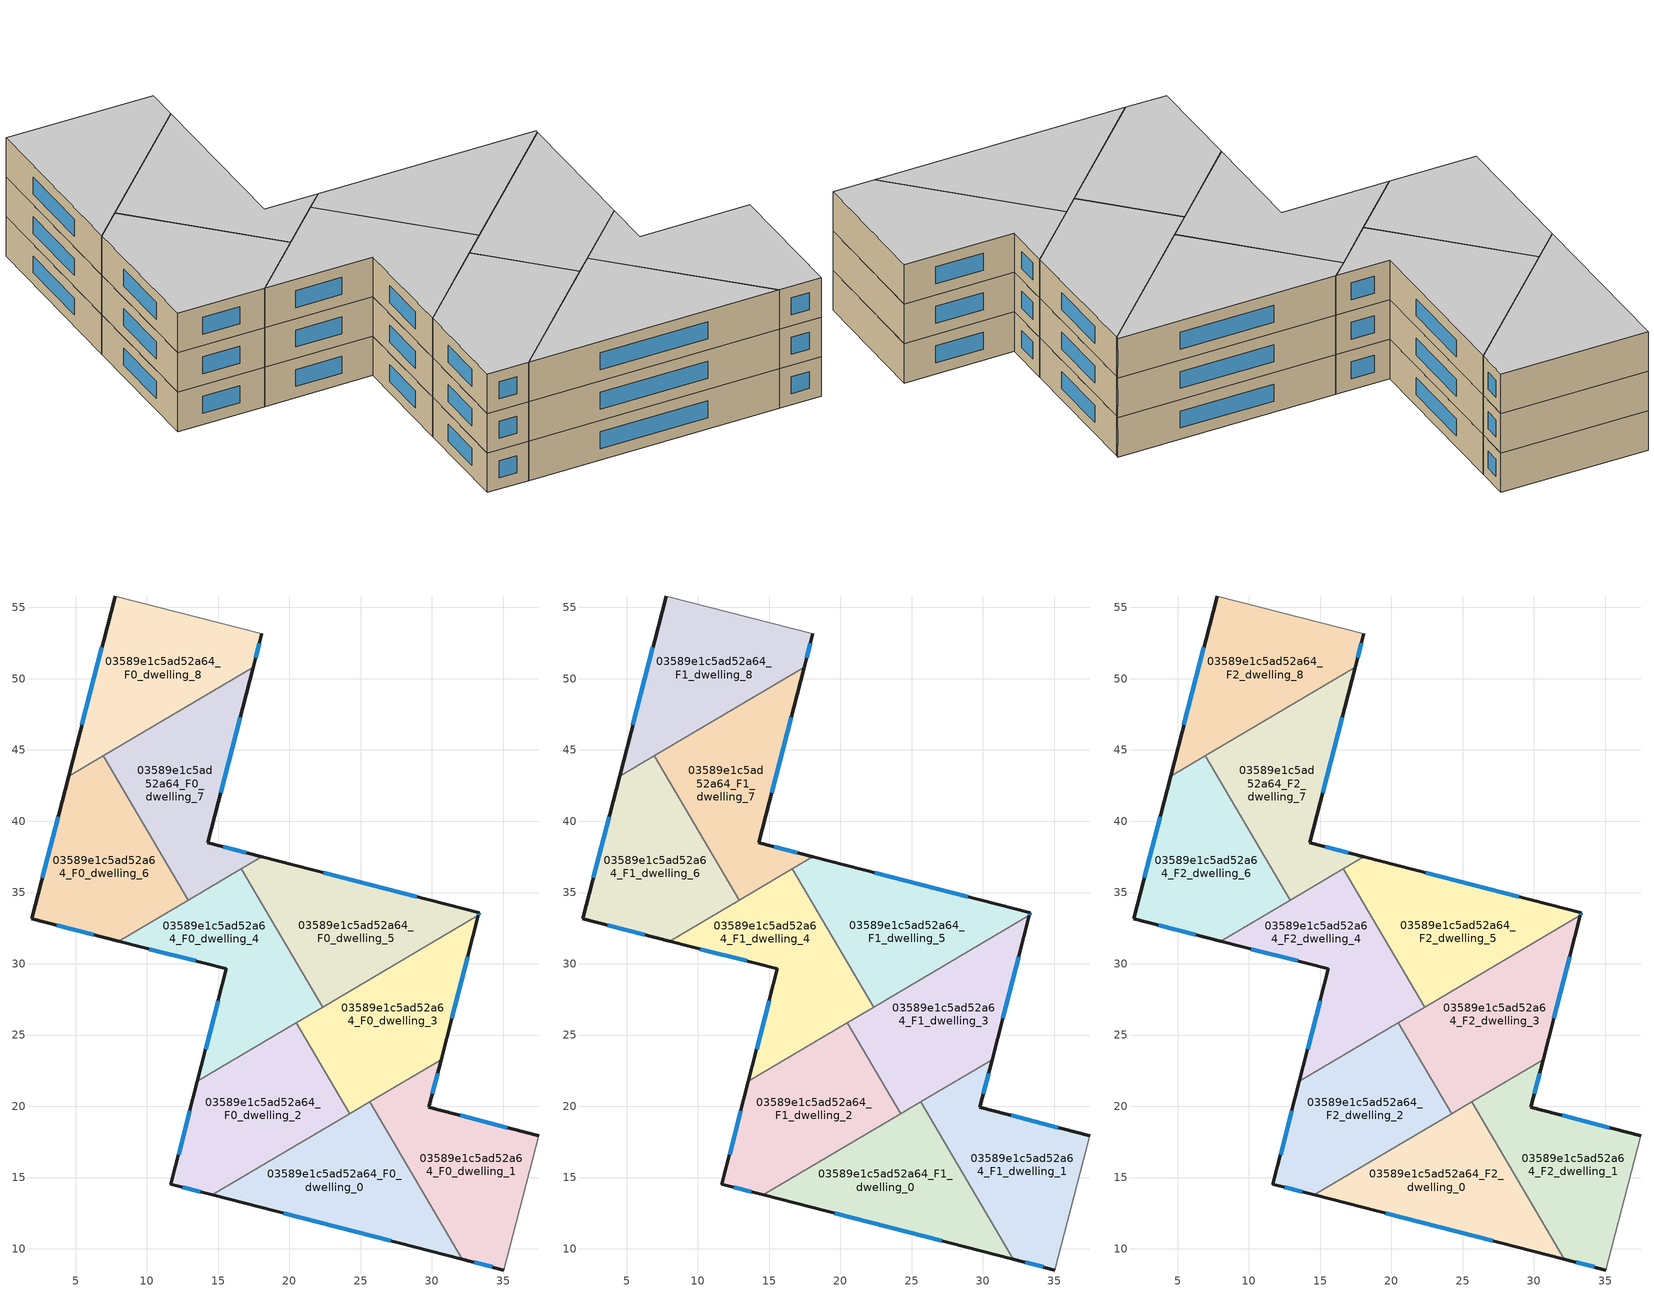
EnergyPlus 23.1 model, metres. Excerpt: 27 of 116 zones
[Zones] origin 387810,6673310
03589e1c5ad52a64_F0_dwelling_0
 floor ground (EU_floor_Construction): 25.62,20.31 32.14,9.27 14.58,13.8 z0
 wall outside (EU_wall_Construction): 14.58,13.8 32.14,9.27 z0:3
 wall to 03589e1c5ad52a64_F0_dwelling_1 (EU_wall_Construction): 32.14,9.27 25.62,20.31 z0:3
 wall to 03589e1c5ad52a64_F0_dwelling_2 (EU_wall_Construction): 24.24,19.5 14.58,13.8 z0:3
 wall to 03589e1c5ad52a64_F0_dwelling_3 (EU_wall_Construction): 25.62,20.31 24.24,19.5 z0:3
 window (EU_Window_Construction): 19.59,12.5 27.12,10.56 z0.86:2.14
03589e1c5ad52a64_F0_dwelling_1
 floor ground (EU_floor_Construction): 37.48,17.94 35.05,8.52 32.14,9.27 25.62,20.31 30.65,23.28 29.78,19.93 z0
 wall outside (EU_wall_Construction): 37.48,17.94 29.78,19.93 30.65,23.28 / 32.14,9.27 35.05,8.52 z0:3
 wall adiabatic (EU_wall_Construction): 35.05,8.52 37.48,17.94 z0:3
 wall to 03589e1c5ad52a64_F0_dwelling_3 (EU_wall_Construction): 30.65,23.28 25.62,20.31 z0:3
 window (EU_Window_Construction): 30.03,20.88 30.4,22.32 / 35.28,18.51 31.98,19.36 / 32.97,9.05 34.22,8.73 z0.86:2.14
03589e1c5ad52a64_F0_dwelling_2
 floor ground (EU_floor_Construction): 20.48,25.85 24.23,19.5 14.58,13.8 11.69,14.54 13.55,21.76 z0
 wall outside (EU_wall_Construction): 13.55,21.76 11.69,14.54 14.58,13.8 z0:3
 wall to 03589e1c5ad52a64_F0_dwelling_3 (EU_wall_Construction): 24.23,19.5 20.48,25.85 z0:3
 wall to 03589e1c5ad52a64_F0_dwelling_4 (EU_wall_Construction): 20.48,25.85 13.55,21.76 z0:3
 window (EU_Window_Construction): 12.51,14.33 13.75,14.01 / 13.02,19.7 12.22,16.6 z0.86:2.14
03589e1c5ad52a64_F0_dwelling_3
 floor ground (EU_floor_Construction): 33.26,33.39 30.65,23.28 24.23,19.5 20.48,25.85 z0
 wall outside (EU_wall_Construction): 30.65,23.28 33.26,33.39 z0:3
 wall to 03589e1c5ad52a64_F0_dwelling_5 (EU_wall_Construction): 33.26,33.39 22.35,26.96 z0:3
 wall to 03589e1c5ad52a64_F0_dwelling_4 (EU_wall_Construction): 22.35,26.96 20.48,25.85 z0:3
 window (EU_Window_Construction): 31.39,26.17 32.51,30.5 z0.86:2.14
03589e1c5ad52a64_F0_dwelling_4
 floor ground (EU_floor_Construction): 16.62,36.67 22.35,26.96 13.55,21.76 15.58,29.64 8.02,31.59 z0
 wall outside (EU_wall_Construction): 8.02,31.59 15.58,29.64 13.55,21.76 z0:3
 wall to 03589e1c5ad52a64_F0_dwelling_5 (EU_wall_Construction): 22.35,26.96 16.62,36.67 z0:3
 wall to 03589e1c5ad52a64_F0_dwelling_6 (EU_wall_Construction): 12.9,34.47 8.02,31.59 z0:3
 wall to 03589e1c5ad52a64_F0_dwelling_7 (EU_wall_Construction): 16.62,36.67 12.9,34.47 z0:3
 window (EU_Window_Construction): 10.18,31.04 13.42,30.2 / 15,27.39 14.13,24.01 z0.86:2.14
03589e1c5ad52a64_F0_dwelling_5
 floor ground (EU_floor_Construction): 33.3,33.58 33.26,33.39 22.35,26.96 16.62,36.67 18.04,37.51 z0
 wall outside (EU_wall_Construction): 33.26,33.39 33.3,33.58 18.04,37.51 z0:3
 wall to 03589e1c5ad52a64_F0_dwelling_7 (EU_wall_Construction): 18.04,37.51 16.62,36.67 z0:3
 window (EU_Window_Construction): 28.94,34.7 22.4,36.39 / 33.27,33.44 33.29,33.52 z0.86:2.14
03589e1c5ad52a64_F0_dwelling_6
 floor ground (EU_floor_Construction): 6.93,44.59 12.9,34.47 8.02,31.59 1.93,33.16 4.51,43.17 z0
 wall outside (EU_wall_Construction): 4.51,43.17 1.93,33.16 8.02,31.59 z0:3
 wall to 03589e1c5ad52a64_F0_dwelling_7 (EU_wall_Construction): 12.9,34.47 6.93,44.59 z0:3
 wall to 03589e1c5ad52a64_F0_dwelling_8 (EU_wall_Construction): 6.93,44.59 4.51,43.17 z0:3
 window (EU_Window_Construction): 3.77,40.31 2.67,36.02 / 3.67,32.71 6.28,32.04 z0.86:2.14
03589e1c5ad52a64_F0_dwelling_7
 floor ground (EU_floor_Construction): 17.46,50.81 14.28,38.48 18.04,37.51 12.9,34.47 6.93,44.59 z0
 wall outside (EU_wall_Construction): 18.04,37.51 14.28,38.48 17.46,50.81 z0:3
 wall to 03589e1c5ad52a64_F0_dwelling_8 (EU_wall_Construction): 17.46,50.81 6.93,44.59 z0:3
 window (EU_Window_Construction): 16.97,37.79 15.36,38.2 / 15.19,42 16.55,47.28 z0.86:2.14
03589e1c5ad52a64_F0_dwelling_8
 floor ground (EU_floor_Construction): 18.06,53.15 17.46,50.81 4.51,43.17 7.77,55.8 z0
 wall outside (EU_wall_Construction): 7.77,55.8 4.51,43.17 / 17.46,50.81 18.06,53.15 z0:3
 wall adiabatic (EU_wall_Construction): 18.06,53.15 7.77,55.8 z0:3
 window (EU_Window_Construction): 6.84,52.19 5.44,46.78 / 17.63,51.47 17.89,52.48 z0.86:2.14
03589e1c5ad52a64_F1_dwelling_0
 floor to 03589e1c5ad52a64_F0_dwelling_0 (EU_floor_Construction): 25.62,20.31 32.14,9.27 14.58,13.8 z3
 wall outside (EU_wall_Construction): 14.58,13.8 32.14,9.27 z3:6
 wall to 03589e1c5ad52a64_F1_dwelling_1 (EU_wall_Construction): 32.14,9.27 25.62,20.31 z3:6
 wall to 03589e1c5ad52a64_F1_dwelling_2 (EU_wall_Construction): 24.24,19.5 14.58,13.8 z3:6
 wall to 03589e1c5ad52a64_F1_dwelling_3 (EU_wall_Construction): 25.62,20.31 24.24,19.5 z3:6
 window (EU_Window_Construction): 19.59,12.5 27.12,10.56 z3.86:5.14
03589e1c5ad52a64_F1_dwelling_1
 floor to 03589e1c5ad52a64_F0_dwelling_1 (EU_floor_Construction): 37.48,17.94 35.05,8.52 32.14,9.27 25.62,20.31 30.65,23.28 29.78,19.93 z3
 wall outside (EU_wall_Construction): 37.48,17.94 29.78,19.93 30.65,23.28 / 32.14,9.27 35.05,8.52 z3:6
 wall adiabatic (EU_wall_Construction): 35.05,8.52 37.48,17.94 z3:6
 wall to 03589e1c5ad52a64_F1_dwelling_3 (EU_wall_Construction): 30.65,23.28 25.62,20.31 z3:6
 window (EU_Window_Construction): 30.03,20.88 30.4,22.32 / 35.28,18.51 31.98,19.36 / 32.97,9.05 34.22,8.73 z3.86:5.14
03589e1c5ad52a64_F1_dwelling_2
 floor to 03589e1c5ad52a64_F0_dwelling_2 (EU_floor_Construction): 20.48,25.85 24.23,19.5 14.58,13.8 11.69,14.54 13.55,21.76 z3
 wall outside (EU_wall_Construction): 13.55,21.76 11.69,14.54 14.58,13.8 z3:6
 wall to 03589e1c5ad52a64_F1_dwelling_3 (EU_wall_Construction): 24.23,19.5 20.48,25.85 z3:6
 wall to 03589e1c5ad52a64_F1_dwelling_4 (EU_wall_Construction): 20.48,25.85 13.55,21.76 z3:6
 window (EU_Window_Construction): 12.51,14.33 13.75,14.01 / 13.02,19.7 12.22,16.6 z3.86:5.14
03589e1c5ad52a64_F1_dwelling_3
 floor to 03589e1c5ad52a64_F0_dwelling_3 (EU_floor_Construction): 33.26,33.39 30.65,23.28 24.23,19.5 20.48,25.85 z3
 wall outside (EU_wall_Construction): 30.65,23.28 33.26,33.39 z3:6
 wall to 03589e1c5ad52a64_F1_dwelling_5 (EU_wall_Construction): 33.26,33.39 22.35,26.96 z3:6
 wall to 03589e1c5ad52a64_F1_dwelling_4 (EU_wall_Construction): 22.35,26.96 20.48,25.85 z3:6
 window (EU_Window_Construction): 31.39,26.17 32.51,30.5 z3.86:5.14
03589e1c5ad52a64_F1_dwelling_4
 floor to 03589e1c5ad52a64_F0_dwelling_4 (EU_floor_Construction): 16.62,36.67 22.35,26.96 13.55,21.76 15.58,29.64 8.02,31.59 z3
 wall outside (EU_wall_Construction): 8.02,31.59 15.58,29.64 13.55,21.76 z3:6
 wall to 03589e1c5ad52a64_F1_dwelling_5 (EU_wall_Construction): 22.35,26.96 16.62,36.67 z3:6
 wall to 03589e1c5ad52a64_F1_dwelling_6 (EU_wall_Construction): 12.9,34.47 8.02,31.59 z3:6
 wall to 03589e1c5ad52a64_F1_dwelling_7 (EU_wall_Construction): 16.62,36.67 12.9,34.47 z3:6
 window (EU_Window_Construction): 10.18,31.04 13.42,30.2 / 15,27.39 14.13,24.01 z3.86:5.14
03589e1c5ad52a64_F1_dwelling_5
 floor to 03589e1c5ad52a64_F0_dwelling_5 (EU_floor_Construction): 33.3,33.58 33.26,33.39 22.35,26.96 16.62,36.67 18.04,37.51 z3
 wall outside (EU_wall_Construction): 33.26,33.39 33.3,33.58 18.04,37.51 z3:6
 wall to 03589e1c5ad52a64_F1_dwelling_7 (EU_wall_Construction): 18.04,37.51 16.62,36.67 z3:6
 window (EU_Window_Construction): 28.94,34.7 22.4,36.39 / 33.27,33.44 33.29,33.52 z3.86:5.14
03589e1c5ad52a64_F1_dwelling_6
 floor to 03589e1c5ad52a64_F0_dwelling_6 (EU_floor_Construction): 6.93,44.59 12.9,34.47 8.02,31.59 1.93,33.16 4.51,43.17 z3
 wall outside (EU_wall_Construction): 4.51,43.17 1.93,33.16 8.02,31.59 z3:6
 wall to 03589e1c5ad52a64_F1_dwelling_7 (EU_wall_Construction): 12.9,34.47 6.93,44.59 z3:6
 wall to 03589e1c5ad52a64_F1_dwelling_8 (EU_wall_Construction): 6.93,44.59 4.51,43.17 z3:6
 window (EU_Window_Construction): 3.77,40.31 2.67,36.02 / 3.67,32.71 6.28,32.04 z3.86:5.14
03589e1c5ad52a64_F1_dwelling_7
 floor to 03589e1c5ad52a64_F0_dwelling_7 (EU_floor_Construction): 17.46,50.81 14.28,38.48 18.04,37.51 12.9,34.47 6.93,44.59 z3
 wall outside (EU_wall_Construction): 18.04,37.51 14.28,38.48 17.46,50.81 z3:6
 wall to 03589e1c5ad52a64_F1_dwelling_8 (EU_wall_Construction): 17.46,50.81 6.93,44.59 z3:6
 window (EU_Window_Construction): 16.97,37.79 15.36,38.2 / 15.19,42 16.55,47.28 z3.86:5.14
03589e1c5ad52a64_F1_dwelling_8
 floor to 03589e1c5ad52a64_F0_dwelling_8 (EU_floor_Construction): 18.06,53.15 17.46,50.81 4.51,43.17 7.77,55.8 z3
 wall outside (EU_wall_Construction): 7.77,55.8 4.51,43.17 / 17.46,50.81 18.06,53.15 z3:6
 wall adiabatic (EU_wall_Construction): 18.06,53.15 7.77,55.8 z3:6
 window (EU_Window_Construction): 6.84,52.19 5.44,46.78 / 17.63,51.47 17.89,52.48 z3.86:5.14
03589e1c5ad52a64_F2_dwelling_0
 floor to 03589e1c5ad52a64_F1_dwelling_0 (EU_floor_Construction): 25.62,20.31 32.14,9.27 14.58,13.8 z6
 wall outside (EU_wall_Construction): 14.58,13.8 32.14,9.27 z6:9
 wall to 03589e1c5ad52a64_F2_dwelling_1 (EU_wall_Construction): 32.14,9.27 25.62,20.31 z6:9
 wall to 03589e1c5ad52a64_F2_dwelling_2 (EU_wall_Construction): 24.24,19.5 14.58,13.8 z6:9
 wall to 03589e1c5ad52a64_F2_dwelling_3 (EU_wall_Construction): 25.62,20.31 24.24,19.5 z6:9
 window (EU_Window_Construction): 19.59,12.5 27.12,10.56 z6.86:8.14
 ceiling to 03589e1c5ad52a64_F3_dwelling_0 (EU_floor_Construction): 32.14,9.27 25.62,20.31 14.58,13.8 z9
03589e1c5ad52a64_F2_dwelling_1
 floor to 03589e1c5ad52a64_F1_dwelling_1 (EU_floor_Construction): 37.48,17.94 35.05,8.52 32.14,9.27 25.62,20.31 30.65,23.28 29.78,19.93 z6
 wall outside (EU_wall_Construction): 37.48,17.94 29.78,19.93 30.65,23.28 / 32.14,9.27 35.05,8.52 z6:9
 wall adiabatic (EU_wall_Construction): 35.05,8.52 37.48,17.94 z6:9
 wall to 03589e1c5ad52a64_F2_dwelling_3 (EU_wall_Construction): 30.65,23.28 25.62,20.31 z6:9
 window (EU_Window_Construction): 30.03,20.88 30.4,22.32 / 35.28,18.51 31.98,19.36 / 32.97,9.05 34.22,8.73 z6.86:8.14
 ceiling to 03589e1c5ad52a64_F3_dwelling_1 (EU_floor_Construction): 35.05,8.52 37.48,17.94 29.78,19.93 30.65,23.28 25.62,20.31 32.14,9.27 z9
03589e1c5ad52a64_F2_dwelling_2
 floor to 03589e1c5ad52a64_F1_dwelling_2 (EU_floor_Construction): 20.48,25.85 24.23,19.5 14.58,13.8 11.69,14.54 13.55,21.76 z6
 wall outside (EU_wall_Construction): 13.55,21.76 11.69,14.54 14.58,13.8 z6:9
 wall to 03589e1c5ad52a64_F2_dwelling_3 (EU_wall_Construction): 24.23,19.5 20.48,25.85 z6:9
 wall to 03589e1c5ad52a64_F2_dwelling_4 (EU_wall_Construction): 20.48,25.85 13.55,21.76 z6:9
 window (EU_Window_Construction): 12.51,14.33 13.75,14.01 / 13.02,19.7 12.22,16.6 z6.86:8.14
 ceiling to 03589e1c5ad52a64_F3_dwelling_2 (EU_floor_Construction): 24.23,19.5 20.48,25.85 13.55,21.76 11.69,14.54 14.58,13.8 z9
03589e1c5ad52a64_F2_dwelling_3
 floor to 03589e1c5ad52a64_F1_dwelling_3 (EU_floor_Construction): 33.26,33.39 30.65,23.28 24.23,19.5 20.48,25.85 z6
 wall outside (EU_wall_Construction): 30.65,23.28 33.26,33.39 z6:9
 wall to 03589e1c5ad52a64_F2_dwelling_5 (EU_wall_Construction): 33.26,33.39 22.35,26.96 z6:9
 wall to 03589e1c5ad52a64_F2_dwelling_4 (EU_wall_Construction): 22.35,26.96 20.48,25.85 z6:9
 window (EU_Window_Construction): 31.39,26.17 32.51,30.5 z6.86:8.14
 ceiling to 03589e1c5ad52a64_F3_dwelling_3 (EU_floor_Construction): 30.65,23.28 33.26,33.39 20.48,25.85 24.23,19.5 z9
03589e1c5ad52a64_F2_dwelling_4
 floor to 03589e1c5ad52a64_F1_dwelling_4 (EU_floor_Construction): 16.62,36.67 22.35,26.96 13.55,21.76 15.58,29.64 8.02,31.59 z6
 wall outside (EU_wall_Construction): 8.02,31.59 15.58,29.64 13.55,21.76 z6:9
 wall to 03589e1c5ad52a64_F2_dwelling_5 (EU_wall_Construction): 22.35,26.96 16.62,36.67 z6:9
 wall to 03589e1c5ad52a64_F2_dwelling_6 (EU_wall_Construction): 12.9,34.47 8.02,31.59 z6:9
 wall to 03589e1c5ad52a64_F2_dwelling_7 (EU_wall_Construction): 16.62,36.67 12.9,34.47 z6:9
 window (EU_Window_Construction): 10.18,31.04 13.42,30.2 / 15,27.39 14.13,24.01 z6.86:8.14
 ceiling to 03589e1c5ad52a64_F3_dwelling_4 (EU_floor_Construction): 22.35,26.96 16.62,36.67 8.02,31.59 15.58,29.64 13.55,21.76 z9
03589e1c5ad52a64_F2_dwelling_5
 floor to 03589e1c5ad52a64_F1_dwelling_5 (EU_floor_Construction): 33.3,33.58 33.26,33.39 22.35,26.96 16.62,36.67 18.04,37.51 z6
 wall outside (EU_wall_Construction): 33.26,33.39 33.3,33.58 18.04,37.51 z6:9
 wall to 03589e1c5ad52a64_F2_dwelling_7 (EU_wall_Construction): 18.04,37.51 16.62,36.67 z6:9
 window (EU_Window_Construction): 28.94,34.7 22.4,36.39 / 33.27,33.44 33.29,33.52 z6.86:8.14
 ceiling to 03589e1c5ad52a64_F3_dwelling_5 (EU_floor_Construction): 33.26,33.39 33.3,33.58 18.04,37.51 16.62,36.67 22.35,26.96 z9
03589e1c5ad52a64_F2_dwelling_6
 floor to 03589e1c5ad52a64_F1_dwelling_6 (EU_floor_Construction): 6.93,44.59 12.9,34.47 8.02,31.59 1.93,33.16 4.51,43.17 z6
 wall outside (EU_wall_Construction): 4.51,43.17 1.93,33.16 8.02,31.59 z6:9
 wall to 03589e1c5ad52a64_F2_dwelling_7 (EU_wall_Construction): 12.9,34.47 6.93,44.59 z6:9
 wall to 03589e1c5ad52a64_F2_dwelling_8 (EU_wall_Construction): 6.93,44.59 4.51,43.17 z6:9
 window (EU_Window_Construction): 3.77,40.31 2.67,36.02 / 3.67,32.71 6.28,32.04 z6.86:8.14
 ceiling to 03589e1c5ad52a64_F3_dwelling_6 (EU_floor_Construction): 12.9,34.47 6.93,44.59 4.51,43.17 1.93,33.16 8.02,31.59 z9
03589e1c5ad52a64_F2_dwelling_7
 floor to 03589e1c5ad52a64_F1_dwelling_7 (EU_floor_Construction): 17.46,50.81 14.28,38.48 18.04,37.51 12.9,34.47 6.93,44.59 z6
 wall outside (EU_wall_Construction): 18.04,37.51 14.28,38.48 17.46,50.81 z6:9
 wall to 03589e1c5ad52a64_F2_dwelling_8 (EU_wall_Construction): 17.46,50.81 6.93,44.59 z6:9
 window (EU_Window_Construction): 16.97,37.79 15.36,38.2 / 15.19,42 16.55,47.28 z6.86:8.14
 ceiling to 03589e1c5ad52a64_F3_dwelling_7 (EU_floor_Construction): 18.04,37.51 14.28,38.48 17.46,50.81 6.93,44.59 12.9,34.47 z9
03589e1c5ad52a64_F2_dwelling_8
 floor to 03589e1c5ad52a64_F1_dwelling_8 (EU_floor_Construction): 18.06,53.15 17.46,50.81 4.51,43.17 7.77,55.8 z6
 wall outside (EU_wall_Construction): 7.77,55.8 4.51,43.17 / 17.46,50.81 18.06,53.15 z6:9
 wall adiabatic (EU_wall_Construction): 18.06,53.15 7.77,55.8 z6:9
 window (EU_Window_Construction): 6.84,52.19 5.44,46.78 / 17.63,51.47 17.89,52.48 z6.86:8.14
 ceiling to 03589e1c5ad52a64_F3_dwelling_8 (EU_floor_Construction): 17.46,50.81 18.06,53.15 7.77,55.8 4.51,43.17 z9
[Building]
EU S2 Campaign: North Axis=0; Terrain=City; Solar Distribution=FullExterior
[Site:Location]
Helsinki-Vantaa.AP: Latitude=60.317; Longitude=24.963; Time Zone=2; Elevation=54.6
[SizingPeriod:WeatherFileDays]
AnnualSizingPeriod: Begin Month=1; Begin Day of Month=1; End Month=12; End Day of Month=31; Day of Week for Start Day=Monday; Use Weather File Daylight Saving Period=No; Use Weather File Rain and Snow Indicators=No
[MATERIAL]
EU_InternalMass_Material: Roughness=MediumRough; Thickness=0.1; Conductivity=1; Density=1800; Specific Heat=900; Thermal Absorptance=0.9; Solar Absorptance=0.7; Visible Absorptance=0.7
[MATERIAL:NOMASS] Roughness=MediumRough; Thermal Absorptance=0.9; Solar Absorptance=0.7; Visible Absorptance=0.7
Name | Thermal Resistance
EU_wall_NoMass | 5.91765
EU_floor_NoMass | 6.2875
[WINDOWMATERIAL:SIMPLEGLAZINGSYSTEM]
EU_Window_SimpleGlazing: UFactor=0.994035; Solar Heat Gain Coefficient=0.7; Visible Transmittance=0.7
[CONSTRUCTION]
EU_wall_Construction: EU_wall_NoMass
EU_floor_Construction: EU_floor_NoMass
EU_Window_Construction: EU_Window_SimpleGlazing
EU_InternalMass_Construction: EU_InternalMass_Material
[ZONE] Type=1; Multiplier=1; Ceiling Height=autocalculate; Floor Area=autocalculate; Part of Total Floor Area=Yes
Name | Volume
03589e1c5ad52a64_F0_dwelling_0; 03589e1c5ad52a64_F1_dwelling_0; 03589e1c5ad52a64_F2_dwelling_0 | 246.678
03589e1c5ad52a64_F0_dwelling_1; 03589e1c5ad52a64_F1_dwelling_1; 03589e1c5ad52a64_F2_dwelling_1 | 246.668
03589e1c5ad52a64_F0_dwelling_2; 03589e1c5ad52a64_F1_dwelling_2; 03589e1c5ad52a64_F2_dwelling_2 | 246.696
03589e1c5ad52a64_F0_dwelling_3; 03589e1c5ad52a64_F1_dwelling_3; 03589e1c5ad52a64_F2_dwelling_3 | 246.664
03589e1c5ad52a64_F0_dwelling_4; 03589e1c5ad52a64_F1_dwelling_4; 03589e1c5ad52a64_F2_dwelling_4 | 246.658
03589e1c5ad52a64_F0_dwelling_5; 03589e1c5ad52a64_F1_dwelling_5; 03589e1c5ad52a64_F2_dwelling_5 | 246.677
03589e1c5ad52a64_F0_dwelling_6; 03589e1c5ad52a64_F1_dwelling_6; 03589e1c5ad52a64_F2_dwelling_6 | 246.698
03589e1c5ad52a64_F0_dwelling_7; 03589e1c5ad52a64_F1_dwelling_7; 03589e1c5ad52a64_F2_dwelling_7 | 246.682
03589e1c5ad52a64_F0_dwelling_8; 03589e1c5ad52a64_F1_dwelling_8; 03589e1c5ad52a64_F2_dwelling_8 | 246.686
[INTERNALMASS] Construction=EU_InternalMass_Construction
Name | Zone or ZoneList | Surface Area
03589e1c5ad52a64_F0_dwelling_0_EU_InternalMass | 03589e1c5ad52a64_F0_dwelling_0 | 82.2289
03589e1c5ad52a64_F0_dwelling_1_EU_InternalMass | 03589e1c5ad52a64_F0_dwelling_1 | 82.223
03589e1c5ad52a64_F0_dwelling_2_EU_InternalMass | 03589e1c5ad52a64_F0_dwelling_2 | 82.2314
03589e1c5ad52a64_F0_dwelling_3_EU_InternalMass | 03589e1c5ad52a64_F0_dwelling_3 | 82.222
03589e1c5ad52a64_F0_dwelling_4_EU_InternalMass | 03589e1c5ad52a64_F0_dwelling_4 | 82.2219
03589e1c5ad52a64_F0_dwelling_5_EU_InternalMass | 03589e1c5ad52a64_F0_dwelling_5 | 82.2223
03589e1c5ad52a64_F0_dwelling_6_EU_InternalMass | 03589e1c5ad52a64_F0_dwelling_6 | 82.2332
03589e1c5ad52a64_F0_dwelling_7_EU_InternalMass | 03589e1c5ad52a64_F0_dwelling_7 | 82.2251
03589e1c5ad52a64_F0_dwelling_8_EU_InternalMass | 03589e1c5ad52a64_F0_dwelling_8 | 82.2289
03589e1c5ad52a64_F1_dwelling_0_EU_InternalMass | 03589e1c5ad52a64_F1_dwelling_0 | 82.2289
03589e1c5ad52a64_F1_dwelling_1_EU_InternalMass | 03589e1c5ad52a64_F1_dwelling_1 | 82.223
03589e1c5ad52a64_F1_dwelling_2_EU_InternalMass | 03589e1c5ad52a64_F1_dwelling_2 | 82.2314
03589e1c5ad52a64_F1_dwelling_3_EU_InternalMass | 03589e1c5ad52a64_F1_dwelling_3 | 82.222
03589e1c5ad52a64_F1_dwelling_4_EU_InternalMass | 03589e1c5ad52a64_F1_dwelling_4 | 82.2219
03589e1c5ad52a64_F1_dwelling_5_EU_InternalMass | 03589e1c5ad52a64_F1_dwelling_5 | 82.2223
03589e1c5ad52a64_F1_dwelling_6_EU_InternalMass | 03589e1c5ad52a64_F1_dwelling_6 | 82.2332
03589e1c5ad52a64_F1_dwelling_7_EU_InternalMass | 03589e1c5ad52a64_F1_dwelling_7 | 82.2251
03589e1c5ad52a64_F1_dwelling_8_EU_InternalMass | 03589e1c5ad52a64_F1_dwelling_8 | 82.2289
03589e1c5ad52a64_F2_dwelling_0_EU_InternalMass | 03589e1c5ad52a64_F2_dwelling_0 | 82.2289
03589e1c5ad52a64_F2_dwelling_1_EU_InternalMass | 03589e1c5ad52a64_F2_dwelling_1 | 82.223
03589e1c5ad52a64_F2_dwelling_2_EU_InternalMass | 03589e1c5ad52a64_F2_dwelling_2 | 82.2314
03589e1c5ad52a64_F2_dwelling_3_EU_InternalMass | 03589e1c5ad52a64_F2_dwelling_3 | 82.222
03589e1c5ad52a64_F2_dwelling_4_EU_InternalMass | 03589e1c5ad52a64_F2_dwelling_4 | 82.2219
03589e1c5ad52a64_F2_dwelling_5_EU_InternalMass | 03589e1c5ad52a64_F2_dwelling_5 | 82.2223
03589e1c5ad52a64_F2_dwelling_6_EU_InternalMass | 03589e1c5ad52a64_F2_dwelling_6 | 82.2332
03589e1c5ad52a64_F2_dwelling_7_EU_InternalMass | 03589e1c5ad52a64_F2_dwelling_7 | 82.2251
03589e1c5ad52a64_F2_dwelling_8_EU_InternalMass | 03589e1c5ad52a64_F2_dwelling_8 | 82.2289
[OTHEREQUIPMENT] Fuel Type=Electricity; Design Level Calculation Method=Watts/Area; Power per Zone Floor Area=1; Fraction Latent=0; Fraction Radiant=0; Fraction Lost=0; Carbon Dioxide Generation Rate=0; EndUse Subcategory=EU_Step8_InternalGains
Name | Zone or ZoneList or Space or SpaceList | Schedule
EU_Step8_InternalGain_03589e1c5ad52a64_F0_dwelling_0_f000 | 03589e1c5ad52a64_F0_dwelling_0 | EU_Step8_GainSchedule_03589e1c5ad52a64_F0_dwelling_0_f000
EU_Step8_InternalGain_03589e1c5ad52a64_F0_dwelling_1_f000 | 03589e1c5ad52a64_F0_dwelling_1 | EU_Step8_GainSchedule_03589e1c5ad52a64_F0_dwelling_1_f000
EU_Step8_InternalGain_03589e1c5ad52a64_F0_dwelling_2_f000 | 03589e1c5ad52a64_F0_dwelling_2 | EU_Step8_GainSchedule_03589e1c5ad52a64_F0_dwelling_2_f000
EU_Step8_InternalGain_03589e1c5ad52a64_F0_dwelling_3_f000 | 03589e1c5ad52a64_F0_dwelling_3 | EU_Step8_GainSchedule_03589e1c5ad52a64_F0_dwelling_3_f000
EU_Step8_InternalGain_03589e1c5ad52a64_F0_dwelling_4_f000 | 03589e1c5ad52a64_F0_dwelling_4 | EU_Step8_GainSchedule_03589e1c5ad52a64_F0_dwelling_4_f000
EU_Step8_InternalGain_03589e1c5ad52a64_F0_dwelling_5_f000 | 03589e1c5ad52a64_F0_dwelling_5 | EU_Step8_GainSchedule_03589e1c5ad52a64_F0_dwelling_5_f000
EU_Step8_InternalGain_03589e1c5ad52a64_F0_dwelling_6_f000 | 03589e1c5ad52a64_F0_dwelling_6 | EU_Step8_GainSchedule_03589e1c5ad52a64_F0_dwelling_6_f000
EU_Step8_InternalGain_03589e1c5ad52a64_F0_dwelling_7_f000 | 03589e1c5ad52a64_F0_dwelling_7 | EU_Step8_GainSchedule_03589e1c5ad52a64_F0_dwelling_7_f000
EU_Step8_InternalGain_03589e1c5ad52a64_F0_dwelling_8_f000 | 03589e1c5ad52a64_F0_dwelling_8 | EU_Step8_GainSchedule_03589e1c5ad52a64_F0_dwelling_8_f000
EU_Step8_InternalGain_03589e1c5ad52a64_F1_dwelling_0_f000 | 03589e1c5ad52a64_F1_dwelling_0 | EU_Step8_GainSchedule_03589e1c5ad52a64_F1_dwelling_0_f000
EU_Step8_InternalGain_03589e1c5ad52a64_F1_dwelling_1_f000 | 03589e1c5ad52a64_F1_dwelling_1 | EU_Step8_GainSchedule_03589e1c5ad52a64_F1_dwelling_1_f000
EU_Step8_InternalGain_03589e1c5ad52a64_F1_dwelling_2_f000 | 03589e1c5ad52a64_F1_dwelling_2 | EU_Step8_GainSchedule_03589e1c5ad52a64_F1_dwelling_2_f000
EU_Step8_InternalGain_03589e1c5ad52a64_F1_dwelling_3_f000 | 03589e1c5ad52a64_F1_dwelling_3 | EU_Step8_GainSchedule_03589e1c5ad52a64_F1_dwelling_3_f000
EU_Step8_InternalGain_03589e1c5ad52a64_F1_dwelling_4_f000 | 03589e1c5ad52a64_F1_dwelling_4 | EU_Step8_GainSchedule_03589e1c5ad52a64_F1_dwelling_4_f000
EU_Step8_InternalGain_03589e1c5ad52a64_F1_dwelling_5_f000 | 03589e1c5ad52a64_F1_dwelling_5 | EU_Step8_GainSchedule_03589e1c5ad52a64_F1_dwelling_5_f000
EU_Step8_InternalGain_03589e1c5ad52a64_F1_dwelling_6_f000 | 03589e1c5ad52a64_F1_dwelling_6 | EU_Step8_GainSchedule_03589e1c5ad52a64_F1_dwelling_6_f000
EU_Step8_InternalGain_03589e1c5ad52a64_F1_dwelling_7_f000 | 03589e1c5ad52a64_F1_dwelling_7 | EU_Step8_GainSchedule_03589e1c5ad52a64_F1_dwelling_7_f000
EU_Step8_InternalGain_03589e1c5ad52a64_F1_dwelling_8_f000 | 03589e1c5ad52a64_F1_dwelling_8 | EU_Step8_GainSchedule_03589e1c5ad52a64_F1_dwelling_8_f000
EU_Step8_InternalGain_03589e1c5ad52a64_F2_dwelling_0_f000 | 03589e1c5ad52a64_F2_dwelling_0 | EU_Step8_GainSchedule_03589e1c5ad52a64_F2_dwelling_0_f000
EU_Step8_InternalGain_03589e1c5ad52a64_F2_dwelling_1_f000 | 03589e1c5ad52a64_F2_dwelling_1 | EU_Step8_GainSchedule_03589e1c5ad52a64_F2_dwelling_1_f000
EU_Step8_InternalGain_03589e1c5ad52a64_F2_dwelling_2_f000 | 03589e1c5ad52a64_F2_dwelling_2 | EU_Step8_GainSchedule_03589e1c5ad52a64_F2_dwelling_2_f000
EU_Step8_InternalGain_03589e1c5ad52a64_F2_dwelling_3_f000 | 03589e1c5ad52a64_F2_dwelling_3 | EU_Step8_GainSchedule_03589e1c5ad52a64_F2_dwelling_3_f000
EU_Step8_InternalGain_03589e1c5ad52a64_F2_dwelling_4_f000 | 03589e1c5ad52a64_F2_dwelling_4 | EU_Step8_GainSchedule_03589e1c5ad52a64_F2_dwelling_4_f000
EU_Step8_InternalGain_03589e1c5ad52a64_F2_dwelling_5_f000 | 03589e1c5ad52a64_F2_dwelling_5 | EU_Step8_GainSchedule_03589e1c5ad52a64_F2_dwelling_5_f000
EU_Step8_InternalGain_03589e1c5ad52a64_F2_dwelling_6_f000 | 03589e1c5ad52a64_F2_dwelling_6 | EU_Step8_GainSchedule_03589e1c5ad52a64_F2_dwelling_6_f000
EU_Step8_InternalGain_03589e1c5ad52a64_F2_dwelling_7_f000 | 03589e1c5ad52a64_F2_dwelling_7 | EU_Step8_GainSchedule_03589e1c5ad52a64_F2_dwelling_7_f000
EU_Step8_InternalGain_03589e1c5ad52a64_F2_dwelling_8_f000 | 03589e1c5ad52a64_F2_dwelling_8 | EU_Step8_GainSchedule_03589e1c5ad52a64_F2_dwelling_8_f000
[ZONEVENTILATION:DESIGNFLOWRATE] Schedule=EU_AlwaysOn; Design Flow Rate Calculation Method=AirChanges/Hour; Air Changes per Hour=0.596421; Ventilation Type=Natural; Fan Pressure Rise=0; Fan Total Efficiency=1; Constant Term Coefficient=1; Temperature Term Coefficient=0; Velocity Term Coefficient=0; Velocity Squared Term Coefficient=0; Minimum Indoor Temperature=-100; Maximum Indoor Temperature=100; Delta Temperature=-100; Minimum Outdoor Temperature=-100; Maximum Outdoor Temperature=100; Maximum Wind Speed=40
Name | Zone or ZoneList or Space or SpaceList
EU_ConstantAir_03589e1c5ad52a64_F0_dwelling_0 | 03589e1c5ad52a64_F0_dwelling_0
EU_ConstantAir_03589e1c5ad52a64_F0_dwelling_1 | 03589e1c5ad52a64_F0_dwelling_1
EU_ConstantAir_03589e1c5ad52a64_F0_dwelling_2 | 03589e1c5ad52a64_F0_dwelling_2
EU_ConstantAir_03589e1c5ad52a64_F0_dwelling_3 | 03589e1c5ad52a64_F0_dwelling_3
EU_ConstantAir_03589e1c5ad52a64_F0_dwelling_4 | 03589e1c5ad52a64_F0_dwelling_4
EU_ConstantAir_03589e1c5ad52a64_F0_dwelling_5 | 03589e1c5ad52a64_F0_dwelling_5
EU_ConstantAir_03589e1c5ad52a64_F0_dwelling_6 | 03589e1c5ad52a64_F0_dwelling_6
EU_ConstantAir_03589e1c5ad52a64_F0_dwelling_7 | 03589e1c5ad52a64_F0_dwelling_7
EU_ConstantAir_03589e1c5ad52a64_F0_dwelling_8 | 03589e1c5ad52a64_F0_dwelling_8
EU_ConstantAir_03589e1c5ad52a64_F1_dwelling_0 | 03589e1c5ad52a64_F1_dwelling_0
EU_ConstantAir_03589e1c5ad52a64_F1_dwelling_1 | 03589e1c5ad52a64_F1_dwelling_1
EU_ConstantAir_03589e1c5ad52a64_F1_dwelling_2 | 03589e1c5ad52a64_F1_dwelling_2
EU_ConstantAir_03589e1c5ad52a64_F1_dwelling_3 | 03589e1c5ad52a64_F1_dwelling_3
EU_ConstantAir_03589e1c5ad52a64_F1_dwelling_4 | 03589e1c5ad52a64_F1_dwelling_4
EU_ConstantAir_03589e1c5ad52a64_F1_dwelling_5 | 03589e1c5ad52a64_F1_dwelling_5
EU_ConstantAir_03589e1c5ad52a64_F1_dwelling_6 | 03589e1c5ad52a64_F1_dwelling_6
EU_ConstantAir_03589e1c5ad52a64_F1_dwelling_7 | 03589e1c5ad52a64_F1_dwelling_7
EU_ConstantAir_03589e1c5ad52a64_F1_dwelling_8 | 03589e1c5ad52a64_F1_dwelling_8
EU_ConstantAir_03589e1c5ad52a64_F2_dwelling_0 | 03589e1c5ad52a64_F2_dwelling_0
EU_ConstantAir_03589e1c5ad52a64_F2_dwelling_1 | 03589e1c5ad52a64_F2_dwelling_1
EU_ConstantAir_03589e1c5ad52a64_F2_dwelling_2 | 03589e1c5ad52a64_F2_dwelling_2
EU_ConstantAir_03589e1c5ad52a64_F2_dwelling_3 | 03589e1c5ad52a64_F2_dwelling_3
EU_ConstantAir_03589e1c5ad52a64_F2_dwelling_4 | 03589e1c5ad52a64_F2_dwelling_4
EU_ConstantAir_03589e1c5ad52a64_F2_dwelling_5 | 03589e1c5ad52a64_F2_dwelling_5
EU_ConstantAir_03589e1c5ad52a64_F2_dwelling_6 | 03589e1c5ad52a64_F2_dwelling_6
EU_ConstantAir_03589e1c5ad52a64_F2_dwelling_7 | 03589e1c5ad52a64_F2_dwelling_7
EU_ConstantAir_03589e1c5ad52a64_F2_dwelling_8 | 03589e1c5ad52a64_F2_dwelling_8
[HVACTEMPLATE:THERMOSTAT] Constant Heating Setpoint=20; Constant Cooling Setpoint=50
EU_HeatOnly_03589e1c5ad52a64_F0_dwelling_0; EU_HeatOnly_03589e1c5ad52a64_F0_dwelling_1; EU_HeatOnly_03589e1c5ad52a64_F0_dwelling_2; EU_HeatOnly_03589e1c5ad52a64_F0_dwelling_3; EU_HeatOnly_03589e1c5ad52a64_F0_dwelling_4; EU_HeatOnly_03589e1c5ad52a64_F0_dwelling_5; EU_HeatOnly_03589e1c5ad52a64_F0_dwelling_6; EU_HeatOnly_03589e1c5ad52a64_F0_dwelling_7; EU_HeatOnly_03589e1c5ad52a64_F0_dwelling_8; EU_HeatOnly_03589e1c5ad52a64_F1_dwelling_0; EU_HeatOnly_03589e1c5ad52a64_F1_dwelling_1; EU_HeatOnly_03589e1c5ad52a64_F1_dwelling_2; EU_HeatOnly_03589e1c5ad52a64_F1_dwelling_3; EU_HeatOnly_03589e1c5ad52a64_F1_dwelling_4; EU_HeatOnly_03589e1c5ad52a64_F1_dwelling_5; EU_HeatOnly_03589e1c5ad52a64_F1_dwelling_6; EU_HeatOnly_03589e1c5ad52a64_F1_dwelling_7; EU_HeatOnly_03589e1c5ad52a64_F1_dwelling_8; EU_HeatOnly_03589e1c5ad52a64_F2_dwelling_0; EU_HeatOnly_03589e1c5ad52a64_F2_dwelling_1; EU_HeatOnly_03589e1c5ad52a64_F2_dwelling_2; EU_HeatOnly_03589e1c5ad52a64_F2_dwelling_3; EU_HeatOnly_03589e1c5ad52a64_F2_dwelling_4; EU_HeatOnly_03589e1c5ad52a64_F2_dwelling_5; EU_HeatOnly_03589e1c5ad52a64_F2_dwelling_6; EU_HeatOnly_03589e1c5ad52a64_F2_dwelling_7; EU_HeatOnly_03589e1c5ad52a64_F2_dwelling_8; EU_HeatOnly_03589e1c5ad52a64_F3_dwelling_0; EU_HeatOnly_03589e1c5ad52a64_F3_dwelling_1; EU_HeatOnly_03589e1c5ad52a64_F3_dwelling_2; EU_HeatOnly_03589e1c5ad52a64_F3_dwelling_3; EU_HeatOnly_03589e1c5ad52a64_F3_dwelling_4; EU_HeatOnly_03589e1c5ad52a64_F3_dwelling_5; EU_HeatOnly_03589e1c5ad52a64_F3_dwelling_6; EU_HeatOnly_03589e1c5ad52a64_F3_dwelling_7; EU_HeatOnly_03589e1c5ad52a64_F3_dwelling_8; EU_HeatOnly_03589e1c5ad52a64_F4_dwelling_0; EU_HeatOnly_03589e1c5ad52a64_F4_dwelling_1; EU_HeatOnly_03589e1c5ad52a64_F4_dwelling_2; EU_HeatOnly_03589e1c5ad52a64_F4_dwelling_3; EU_HeatOnly_03589e1c5ad52a64_F4_dwelling_4; EU_HeatOnly_03589e1c5ad52a64_F4_dwelling_5; EU_HeatOnly_03589e1c5ad52a64_F4_dwelling_6; EU_HeatOnly_03589e1c5ad52a64_F4_dwelling_7; EU_HeatOnly_03589e1c5ad52a64_F4_dwelling_8; EU_HeatOnly_03589e1c5ad52a64_F5_dwelling_0; EU_HeatOnly_03589e1c5ad52a64_F5_dwelling_1; EU_HeatOnly_03589e1c5ad52a64_F5_dwelling_2; EU_HeatOnly_03589e1c5ad52a64_F5_dwelling_3; EU_HeatOnly_03589e1c5ad52a64_F5_dwelling_4; EU_HeatOnly_03589e1c5ad52a64_F5_dwelling_5; EU_HeatOnly_03589e1c5ad52a64_F5_dwelling_6; EU_HeatOnly_03589e1c5ad52a64_F5_dwelling_7; EU_HeatOnly_03589e1c5ad52a64_F5_dwelling_8; EU_HeatOnly_03589e1c5ad52a64_F6_dwelling_0; EU_HeatOnly_03589e1c5ad52a64_F6_dwelling_1; EU_HeatOnly_03589e1c5ad52a64_F6_dwelling_2; EU_HeatOnly_03589e1c5ad52a64_F6_dwelling_3; EU_HeatOnly_03589e1c5ad52a64_F6_dwelling_4; EU_HeatOnly_03589e1c5ad52a64_F6_dwelling_5; EU_HeatOnly_03589e1c5ad52a64_F6_dwelling_6; EU_HeatOnly_03589e1c5ad52a64_F6_dwelling_7; EU_HeatOnly_03589e1c5ad52a64_F6_dwelling_8; EU_HeatOnly_03589e1c5ad52a64_F7_dwelling_0; EU_HeatOnly_03589e1c5ad52a64_F7_dwelling_1; EU_HeatOnly_03589e1c5ad52a64_F7_dwelling_2; EU_HeatOnly_03589e1c5ad52a64_F7_dwelling_3; EU_HeatOnly_03589e1c5ad52a64_F7_dwelling_4; EU_HeatOnly_03589e1c5ad52a64_F7_dwelling_5; EU_HeatOnly_03589e1c5ad52a64_F7_dwelling_6; EU_HeatOnly_03589e1c5ad52a64_F7_dwelling_7; EU_HeatOnly_03589e1c5ad52a64_F7_dwelling_8; EU_HeatOnly_03589e1c5ad52a64_F8_dwelling_0; EU_HeatOnly_03589e1c5ad52a64_F8_dwelling_1; EU_HeatOnly_03589e1c5ad52a64_F8_dwelling_2; EU_HeatOnly_03589e1c5ad52a64_F8_dwelling_3; EU_HeatOnly_03589e1c5ad52a64_F8_dwelling_4; EU_HeatOnly_03589e1c5ad52a64_F8_dwelling_5; EU_HeatOnly_03589e1c5ad52a64_F8_dwelling_6; EU_HeatOnly_03589e1c5ad52a64_F8_dwelling_7; EU_HeatOnly_03589e1c5ad52a64_F8_dwelling_8; EU_HeatOnly_03589e1c5ad52a64_F9_dwelling_0; EU_HeatOnly_03589e1c5ad52a64_F9_dwelling_1; EU_HeatOnly_03589e1c5ad52a64_F9_dwelling_2; EU_HeatOnly_03589e1c5ad52a64_F9_dwelling_3; EU_HeatOnly_03589e1c5ad52a64_F9_dwelling_4; EU_HeatOnly_03589e1c5ad52a64_F9_dwelling_5; EU_HeatOnly_03589e1c5ad52a64_F9_dwelling_6; EU_HeatOnly_03589e1c5ad52a64_F9_dwelling_7; EU_HeatOnly_03589e1c5ad52a64_F9_dwelling_8; EU_HeatOnly_03589e1c5ad52a64_F10_dwelling_0; EU_HeatOnly_03589e1c5ad52a64_F10_dwelling_1; EU_HeatOnly_03589e1c5ad52a64_F10_dwelling_2; EU_HeatOnly_03589e1c5ad52a64_F10_dwelling_3; EU_HeatOnly_03589e1c5ad52a64_F10_dwelling_4; EU_HeatOnly_03589e1c5ad52a64_F10_dwelling_5; EU_HeatOnly_03589e1c5ad52a64_F10_dwelling_6; EU_HeatOnly_03589e1c5ad52a64_F10_dwelling_7; EU_HeatOnly_03589e1c5ad52a64_F10_dwelling_8; EU_HeatOnly_03589e1c5ad52a64_F11_dwelling_0; EU_HeatOnly_03589e1c5ad52a64_F11_dwelling_1; EU_HeatOnly_03589e1c5ad52a64_F11_dwelling_2; EU_HeatOnly_03589e1c5ad52a64_F11_dwelling_3; EU_HeatOnly_03589e1c5ad52a64_F11_dwelling_4; EU_HeatOnly_03589e1c5ad52a64_F11_dwelling_5; EU_HeatOnly_03589e1c5ad52a64_F11_dwelling_6; EU_HeatOnly_03589e1c5ad52a64_F11_dwelling_7; EU_HeatOnly_03589e1c5ad52a64_F11_dwelling_8; EU_HeatOnly_03589e1c5ad52a64_F12_dwelling_0; EU_HeatOnly_03589e1c5ad52a64_F12_dwelling_1; EU_HeatOnly_03589e1c5ad52a64_F12_dwelling_2; EU_HeatOnly_03589e1c5ad52a64_F12_dwelling_3; EU_HeatOnly_03589e1c5ad52a64_F12_dwelling_4; EU_HeatOnly_03589e1c5ad52a64_F12_dwelling_5; EU_HeatOnly_03589e1c5ad52a64_F12_dwelling_6; EU_HeatOnly_03589e1c5ad52a64_F12_dwelling_7
[HVACTEMPLATE:ZONE:IDEALLOADSAIRSYSTEM] System Availability Schedule=EU_AlwaysOn; Maximum Heating Supply Air Temperature=50; Minimum Cooling Supply Air Temperature=13; Maximum Heating Supply Air Humidity Ratio=0.0156; Minimum Cooling Supply Air Humidity Ratio=0.0077; Heating Limit=NoLimit; Cooling Limit=NoLimit; Heating Availability Schedule=EU_AlwaysOn; Cooling Availability Schedule=EU_CoolingOff; Dehumidification Control Type=ConstantSensibleHeatRatio; Cooling Sensible Heat Ratio=0.7; Dehumidification Setpoint=60; Humidification Control Type=None; Humidification Setpoint=30; Outdoor Air Method=None; Outdoor Air Flow Rate per Person=0.00944; Outdoor Air Flow Rate per Zone Floor Area=0; Outdoor Air Flow Rate per Zone=0; Demand Controlled Ventilation Type=None; Outdoor Air Economizer Type=NoEconomizer; Heat Recovery Type=None; Sensible Heat Recovery Effectiveness=0.7; Latent Heat Recovery Effectiveness=0.65
Name | Template Thermostat
03589e1c5ad52a64_F0_dwelling_0 | EU_HeatOnly_03589e1c5ad52a64_F0_dwelling_0
03589e1c5ad52a64_F0_dwelling_1 | EU_HeatOnly_03589e1c5ad52a64_F0_dwelling_1
03589e1c5ad52a64_F0_dwelling_2 | EU_HeatOnly_03589e1c5ad52a64_F0_dwelling_2
03589e1c5ad52a64_F0_dwelling_3 | EU_HeatOnly_03589e1c5ad52a64_F0_dwelling_3
03589e1c5ad52a64_F0_dwelling_4 | EU_HeatOnly_03589e1c5ad52a64_F0_dwelling_4
03589e1c5ad52a64_F0_dwelling_5 | EU_HeatOnly_03589e1c5ad52a64_F0_dwelling_5
03589e1c5ad52a64_F0_dwelling_6 | EU_HeatOnly_03589e1c5ad52a64_F0_dwelling_6
03589e1c5ad52a64_F0_dwelling_7 | EU_HeatOnly_03589e1c5ad52a64_F0_dwelling_7
03589e1c5ad52a64_F0_dwelling_8 | EU_HeatOnly_03589e1c5ad52a64_F0_dwelling_8
03589e1c5ad52a64_F1_dwelling_0 | EU_HeatOnly_03589e1c5ad52a64_F1_dwelling_0
03589e1c5ad52a64_F1_dwelling_1 | EU_HeatOnly_03589e1c5ad52a64_F1_dwelling_1
03589e1c5ad52a64_F1_dwelling_2 | EU_HeatOnly_03589e1c5ad52a64_F1_dwelling_2
03589e1c5ad52a64_F1_dwelling_3 | EU_HeatOnly_03589e1c5ad52a64_F1_dwelling_3
03589e1c5ad52a64_F1_dwelling_4 | EU_HeatOnly_03589e1c5ad52a64_F1_dwelling_4
03589e1c5ad52a64_F1_dwelling_5 | EU_HeatOnly_03589e1c5ad52a64_F1_dwelling_5
03589e1c5ad52a64_F1_dwelling_6 | EU_HeatOnly_03589e1c5ad52a64_F1_dwelling_6
03589e1c5ad52a64_F1_dwelling_7 | EU_HeatOnly_03589e1c5ad52a64_F1_dwelling_7
03589e1c5ad52a64_F1_dwelling_8 | EU_HeatOnly_03589e1c5ad52a64_F1_dwelling_8
03589e1c5ad52a64_F2_dwelling_0 | EU_HeatOnly_03589e1c5ad52a64_F2_dwelling_0
03589e1c5ad52a64_F2_dwelling_1 | EU_HeatOnly_03589e1c5ad52a64_F2_dwelling_1
03589e1c5ad52a64_F2_dwelling_2 | EU_HeatOnly_03589e1c5ad52a64_F2_dwelling_2
03589e1c5ad52a64_F2_dwelling_3 | EU_HeatOnly_03589e1c5ad52a64_F2_dwelling_3
03589e1c5ad52a64_F2_dwelling_4 | EU_HeatOnly_03589e1c5ad52a64_F2_dwelling_4
03589e1c5ad52a64_F2_dwelling_5 | EU_HeatOnly_03589e1c5ad52a64_F2_dwelling_5
03589e1c5ad52a64_F2_dwelling_6 | EU_HeatOnly_03589e1c5ad52a64_F2_dwelling_6
03589e1c5ad52a64_F2_dwelling_7 | EU_HeatOnly_03589e1c5ad52a64_F2_dwelling_7
03589e1c5ad52a64_F2_dwelling_8 | EU_HeatOnly_03589e1c5ad52a64_F2_dwelling_8
[SIZING:ZONE] Zone Cooling Design Supply Air Temperature Input Method=SupplyAirTemperature; Zone Cooling Design Supply Air Temperature=13; Zone Heating Design Supply Air Temperature Input Method=SupplyAirTemperature; Zone Heating Design Supply Air Temperature=50; Zone Cooling Design Supply Air Humidity Ratio=0.008; Zone Heating Design Supply Air Humidity Ratio=0.008; Cooling Design Air Flow Method=DesignDay; Cooling Design Air Flow Rate=0; Cooling Minimum Air Flow per Zone Floor Area=0.000762; Cooling Minimum Air Flow=0; Cooling Minimum Air Flow Fraction=0.2; Heating Design Air Flow Method=DesignDay; Heating Design Air Flow Rate=0; Heating Maximum Air Flow per Zone Floor Area=0.002032; Heating Maximum Air Flow=0.141576; Heating Maximum Air Flow Fraction=0.3; Account for Dedicated Outdoor Air System=No; Dedicated Outdoor Air System Control Strategy=NeutralSupplyAir; Dedicated Outdoor Air Low Setpoint Temperature for Design=autosize; Dedicated Outdoor Air High Setpoint Temperature for Design=autosize; Zone Load Sizing Method=Sensible Load Only No Latent Load; Zone Latent Cooling Design Supply Air Humidity Ratio Input Method=HumidityRatioDifference; Zone Cooling Design Supply Air Humidity Ratio Difference=0.005; Zone Latent Heating Design Supply Air Humidity Ratio Input Method=HumidityRatioDifference; Zone Humidification Design Supply Air Humidity Ratio Difference=0.005
03589e1c5ad52a64_F0_dwelling_0; 03589e1c5ad52a64_F0_dwelling_1; 03589e1c5ad52a64_F0_dwelling_2; 03589e1c5ad52a64_F0_dwelling_3; 03589e1c5ad52a64_F0_dwelling_4; 03589e1c5ad52a64_F0_dwelling_5; 03589e1c5ad52a64_F0_dwelling_6; 03589e1c5ad52a64_F0_dwelling_7; 03589e1c5ad52a64_F0_dwelling_8; 03589e1c5ad52a64_F1_dwelling_0; 03589e1c5ad52a64_F1_dwelling_1; 03589e1c5ad52a64_F1_dwelling_2; 03589e1c5ad52a64_F1_dwelling_3; 03589e1c5ad52a64_F1_dwelling_4; 03589e1c5ad52a64_F1_dwelling_5; 03589e1c5ad52a64_F1_dwelling_6; 03589e1c5ad52a64_F1_dwelling_7; 03589e1c5ad52a64_F1_dwelling_8; 03589e1c5ad52a64_F2_dwelling_0; 03589e1c5ad52a64_F2_dwelling_1; 03589e1c5ad52a64_F2_dwelling_2; 03589e1c5ad52a64_F2_dwelling_3; 03589e1c5ad52a64_F2_dwelling_4; 03589e1c5ad52a64_F2_dwelling_5; 03589e1c5ad52a64_F2_dwelling_6; 03589e1c5ad52a64_F2_dwelling_7; 03589e1c5ad52a64_F2_dwelling_8
[SCHEDULE:CONSTANT]
Name | Hourly Value
EU_AlwaysOn | 1
EU_CoolingOff | 0
[SCHEDULE:FILE] Column Number=1; Rows to Skip at Top=0; Number of Hours of Data=8760; Column Separator=Comma; Interpolate to Timestep=No; Minutes per Item=60; Adjust Schedule for Daylight Savings=Yes
Name | File
EU_Step8_GainSchedule_03589e1c5ad52a64_F0_dwelling_0_f000 | ../../schedules/03589e1c5ad52a64/03589e1c5ad52a64_F0_dwelling_0_f000_gain.csv
EU_Step8_GainSchedule_03589e1c5ad52a64_F0_dwelling_1_f000 | ../../schedules/03589e1c5ad52a64/03589e1c5ad52a64_F0_dwelling_1_f000_gain.csv
EU_Step8_GainSchedule_03589e1c5ad52a64_F0_dwelling_2_f000 | ../../schedules/03589e1c5ad52a64/03589e1c5ad52a64_F0_dwelling_2_f000_gain.csv
EU_Step8_GainSchedule_03589e1c5ad52a64_F0_dwelling_3_f000 | ../../schedules/03589e1c5ad52a64/03589e1c5ad52a64_F0_dwelling_3_f000_gain.csv
EU_Step8_GainSchedule_03589e1c5ad52a64_F0_dwelling_4_f000 | ../../schedules/03589e1c5ad52a64/03589e1c5ad52a64_F0_dwelling_4_f000_gain.csv
EU_Step8_GainSchedule_03589e1c5ad52a64_F0_dwelling_5_f000 | ../../schedules/03589e1c5ad52a64/03589e1c5ad52a64_F0_dwelling_5_f000_gain.csv
EU_Step8_GainSchedule_03589e1c5ad52a64_F0_dwelling_6_f000 | ../../schedules/03589e1c5ad52a64/03589e1c5ad52a64_F0_dwelling_6_f000_gain.csv
EU_Step8_GainSchedule_03589e1c5ad52a64_F0_dwelling_7_f000 | ../../schedules/03589e1c5ad52a64/03589e1c5ad52a64_F0_dwelling_7_f000_gain.csv
EU_Step8_GainSchedule_03589e1c5ad52a64_F0_dwelling_8_f000 | ../../schedules/03589e1c5ad52a64/03589e1c5ad52a64_F0_dwelling_8_f000_gain.csv
EU_Step8_GainSchedule_03589e1c5ad52a64_F1_dwelling_0_f000 | ../../schedules/03589e1c5ad52a64/03589e1c5ad52a64_F1_dwelling_0_f000_gain.csv
EU_Step8_GainSchedule_03589e1c5ad52a64_F1_dwelling_1_f000 | ../../schedules/03589e1c5ad52a64/03589e1c5ad52a64_F1_dwelling_1_f000_gain.csv
EU_Step8_GainSchedule_03589e1c5ad52a64_F1_dwelling_2_f000 | ../../schedules/03589e1c5ad52a64/03589e1c5ad52a64_F1_dwelling_2_f000_gain.csv
EU_Step8_GainSchedule_03589e1c5ad52a64_F1_dwelling_3_f000 | ../../schedules/03589e1c5ad52a64/03589e1c5ad52a64_F1_dwelling_3_f000_gain.csv
EU_Step8_GainSchedule_03589e1c5ad52a64_F1_dwelling_4_f000 | ../../schedules/03589e1c5ad52a64/03589e1c5ad52a64_F1_dwelling_4_f000_gain.csv
EU_Step8_GainSchedule_03589e1c5ad52a64_F1_dwelling_5_f000 | ../../schedules/03589e1c5ad52a64/03589e1c5ad52a64_F1_dwelling_5_f000_gain.csv
EU_Step8_GainSchedule_03589e1c5ad52a64_F1_dwelling_6_f000 | ../../schedules/03589e1c5ad52a64/03589e1c5ad52a64_F1_dwelling_6_f000_gain.csv
EU_Step8_GainSchedule_03589e1c5ad52a64_F1_dwelling_7_f000 | ../../schedules/03589e1c5ad52a64/03589e1c5ad52a64_F1_dwelling_7_f000_gain.csv
EU_Step8_GainSchedule_03589e1c5ad52a64_F1_dwelling_8_f000 | ../../schedules/03589e1c5ad52a64/03589e1c5ad52a64_F1_dwelling_8_f000_gain.csv
EU_Step8_GainSchedule_03589e1c5ad52a64_F2_dwelling_0_f000 | ../../schedules/03589e1c5ad52a64/03589e1c5ad52a64_F2_dwelling_0_f000_gain.csv
EU_Step8_GainSchedule_03589e1c5ad52a64_F2_dwelling_1_f000 | ../../schedules/03589e1c5ad52a64/03589e1c5ad52a64_F2_dwelling_1_f000_gain.csv
EU_Step8_GainSchedule_03589e1c5ad52a64_F2_dwelling_2_f000 | ../../schedules/03589e1c5ad52a64/03589e1c5ad52a64_F2_dwelling_2_f000_gain.csv
EU_Step8_GainSchedule_03589e1c5ad52a64_F2_dwelling_3_f000 | ../../schedules/03589e1c5ad52a64/03589e1c5ad52a64_F2_dwelling_3_f000_gain.csv
EU_Step8_GainSchedule_03589e1c5ad52a64_F2_dwelling_4_f000 | ../../schedules/03589e1c5ad52a64/03589e1c5ad52a64_F2_dwelling_4_f000_gain.csv
EU_Step8_GainSchedule_03589e1c5ad52a64_F2_dwelling_5_f000 | ../../schedules/03589e1c5ad52a64/03589e1c5ad52a64_F2_dwelling_5_f000_gain.csv
EU_Step8_GainSchedule_03589e1c5ad52a64_F2_dwelling_6_f000 | ../../schedules/03589e1c5ad52a64/03589e1c5ad52a64_F2_dwelling_6_f000_gain.csv
EU_Step8_GainSchedule_03589e1c5ad52a64_F2_dwelling_7_f000 | ../../schedules/03589e1c5ad52a64/03589e1c5ad52a64_F2_dwelling_7_f000_gain.csv
EU_Step8_GainSchedule_03589e1c5ad52a64_F2_dwelling_8_f000 | ../../schedules/03589e1c5ad52a64/03589e1c5ad52a64_F2_dwelling_8_f000_gain.csv
